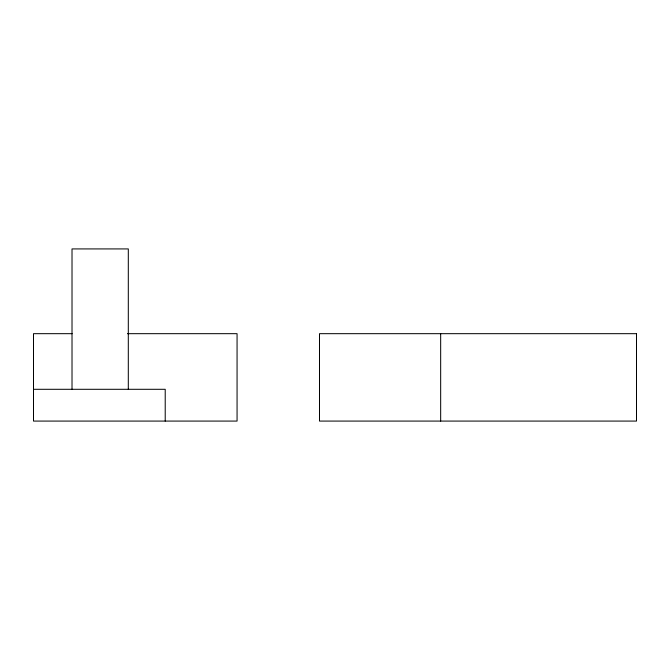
<?xml version="1.0" encoding="UTF-8"?>
<svg xmlns="http://www.w3.org/2000/svg" width="670" height="670" viewBox="0 0 670 670"><rect width="100%" height="100%" fill="white"/><g stroke="black" fill="none" stroke-linecap="round" stroke-linejoin="round"><path stroke-width="1" d="M72.126 333.677L33.5 333.677L33.5 421.078L237.063 421.078L237.063 333.677L127.451 333.677M33.5 389.295L165.214 389.295L165.214 421.078M440.667 333.677L440.667 421.078M128.305 389.295L128.305 248.922L72.017 248.922L72.017 389.295M636.5 333.677L319.498 333.677L319.498 421.078L636.5 421.078L636.5 333.677"/></g></svg>
